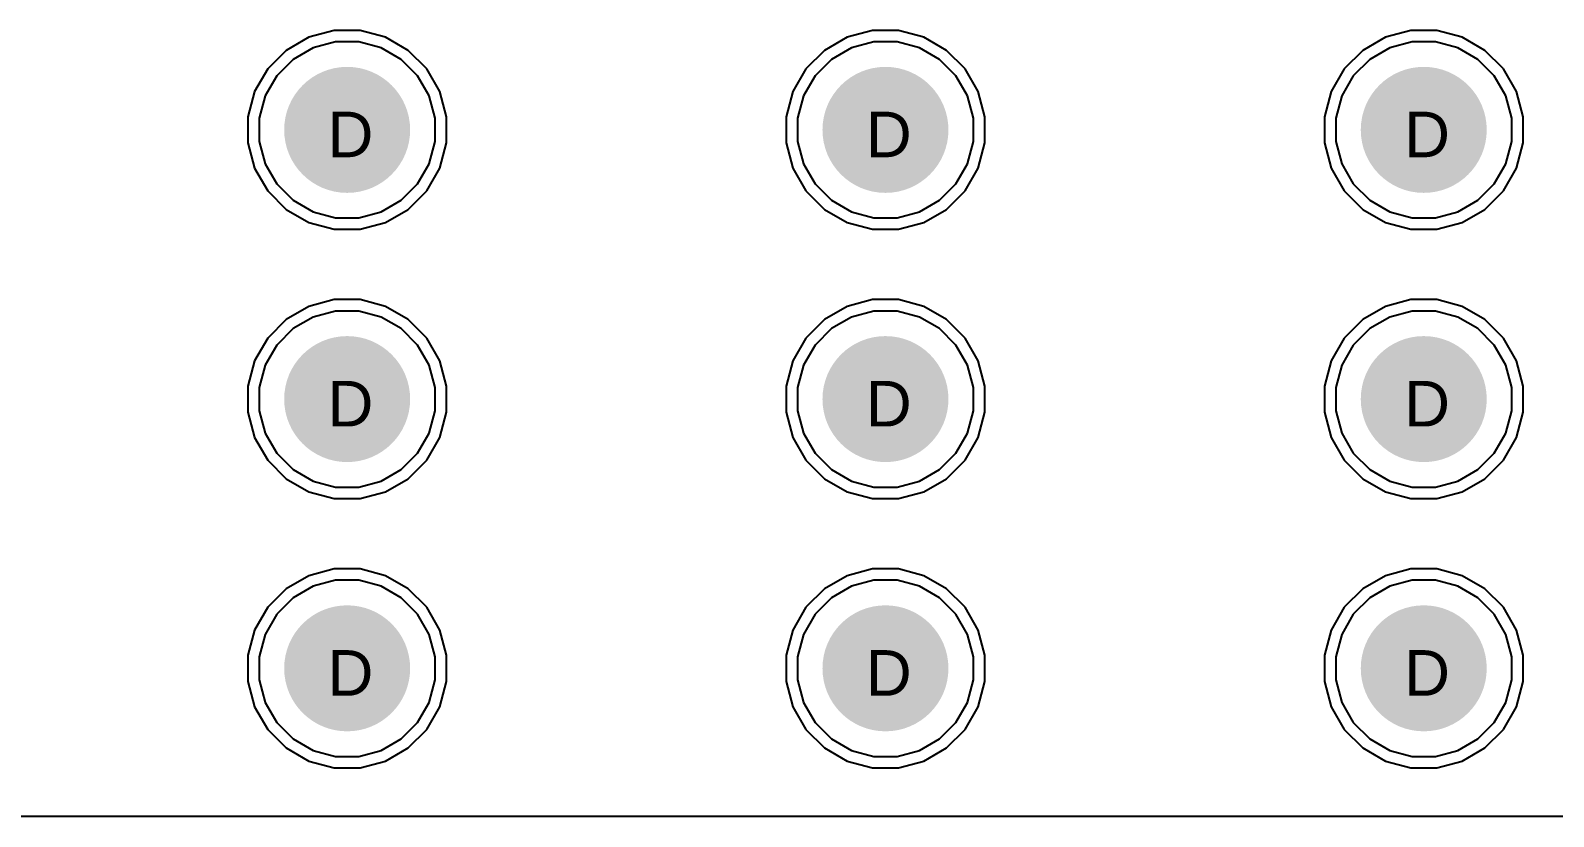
# Model space of a CAD drawing. Header units: inches. Extents: x 0 to 5379, y 0 to 5429.
# Drawn here: x 316.38 to 333.35, y 137.39 to 146.15 of the extents above; entities that cross this region are included whole.
import ezdxf

# ---------------------------------------------------------------- set-up
doc = ezdxf.new("R2010")
doc.units = ezdxf.units.IN
for name, color, linetype in [('Bottom Layer', 5, 'Continuous'), ('Bottom Solder', 6, 'Continuous'), ('Drill Drawing', 1, 'Continuous'), ('GND01', 16, 'Continuous'), ('GND02', 76, 'Continuous'), ('PWR', 156, 'Continuous'), ('SIG 01', 90, 'Continuous'), ('Top Layer', 1, 'Continuous'), ('Top Solder', 216, 'Continuous'), ('Via Holes', 16, 'Continuous')]:
    doc.layers.add(name, color=color, linetype=linetype)
doc.styles.add('Arial', font='', dxfattribs={"height": 0.2})
doc.styles.get('Arial').set_extended_font_data('Arial')

msp = doc.modelspace()

# ---------------------------------------------------------------- hatches: boundary and pattern name
at = {"layer": 'Bottom Layer'}
h = msp.add_hatch(color=5, dxfattribs=at)
edge = h.paths.add_edge_path()
edge.add_arc((319.907, 145.04), 0.6, 0, 360)
h = msp.add_hatch(color=5, dxfattribs=at)
edge = h.paths.add_edge_path()
edge.add_arc((325.907, 145.04), 0.6, 0, 360)
h = msp.add_hatch(color=5, dxfattribs=at)
edge = h.paths.add_edge_path()
edge.add_arc((331.907, 145.04), 0.6, 0, 360)
h = msp.add_hatch(color=5, dxfattribs=at)
edge = h.paths.add_edge_path()
edge.add_arc((319.907, 142.04), 0.6, 0, 360)
h = msp.add_hatch(color=5, dxfattribs=at)
edge = h.paths.add_edge_path()
edge.add_arc((325.907, 142.04), 0.6, 0, 360)
h = msp.add_hatch(color=5, dxfattribs=at)
edge = h.paths.add_edge_path()
edge.add_arc((331.907, 142.04), 0.6, 0, 360)
h = msp.add_hatch(color=5, dxfattribs=at)
edge = h.paths.add_edge_path()
edge.add_arc((319.907, 139.04), 0.6, 0, 360)
h = msp.add_hatch(color=5, dxfattribs=at)
edge = h.paths.add_edge_path()
edge.add_arc((325.907, 139.04), 0.6, 0, 360)
h = msp.add_hatch(color=5, dxfattribs=at)
edge = h.paths.add_edge_path()
edge.add_arc((331.907, 139.04), 0.6, 0, 360)
at = {"layer": 'Bottom Solder'}
h = msp.add_hatch(color=6, dxfattribs=at)
edge = h.paths.add_edge_path()
edge.add_arc((319.907, 145.04), 0.702, 0, 360)
h = msp.add_hatch(color=6, dxfattribs=at)
edge = h.paths.add_edge_path()
edge.add_arc((325.907, 145.04), 0.702, 0, 360)
h = msp.add_hatch(color=6, dxfattribs=at)
edge = h.paths.add_edge_path()
edge.add_arc((331.907, 145.04), 0.702, 0, 360)
h = msp.add_hatch(color=6, dxfattribs=at)
edge = h.paths.add_edge_path()
edge.add_arc((319.907, 142.04), 0.702, 0, 360)
h = msp.add_hatch(color=6, dxfattribs=at)
edge = h.paths.add_edge_path()
edge.add_arc((325.907, 142.04), 0.702, 0, 360)
h = msp.add_hatch(color=6, dxfattribs=at)
edge = h.paths.add_edge_path()
edge.add_arc((331.907, 142.04), 0.702, 0, 360)
h = msp.add_hatch(color=6, dxfattribs=at)
edge = h.paths.add_edge_path()
edge.add_arc((319.907, 139.04), 0.702, 0, 360)
h = msp.add_hatch(color=6, dxfattribs=at)
edge = h.paths.add_edge_path()
edge.add_arc((325.907, 139.04), 0.702, 0, 360)
h = msp.add_hatch(color=6, dxfattribs=at)
edge = h.paths.add_edge_path()
edge.add_arc((331.907, 139.04), 0.702, 0, 360)
at = {"layer": 'GND01'}
h = msp.add_hatch(color=16, dxfattribs=at)
edge = h.paths.add_edge_path()
edge.add_arc((319.907, 145.04), 0.6, 0, 360)
h = msp.add_hatch(color=16, dxfattribs=at)
edge = h.paths.add_edge_path()
edge.add_arc((325.907, 145.04), 0.6, 0, 360)
h = msp.add_hatch(color=16, dxfattribs=at)
edge = h.paths.add_edge_path()
edge.add_arc((331.907, 145.04), 0.6, 0, 360)
h = msp.add_hatch(color=16, dxfattribs=at)
edge = h.paths.add_edge_path()
edge.add_arc((319.907, 142.04), 0.6, 0, 360)
h = msp.add_hatch(color=16, dxfattribs=at)
edge = h.paths.add_edge_path()
edge.add_arc((325.907, 142.04), 0.6, 0, 360)
h = msp.add_hatch(color=16, dxfattribs=at)
edge = h.paths.add_edge_path()
edge.add_arc((331.907, 142.04), 0.6, 0, 360)
h = msp.add_hatch(color=16, dxfattribs=at)
edge = h.paths.add_edge_path()
edge.add_arc((319.907, 139.04), 0.6, 0, 360)
h = msp.add_hatch(color=16, dxfattribs=at)
edge = h.paths.add_edge_path()
edge.add_arc((325.907, 139.04), 0.6, 0, 360)
h = msp.add_hatch(color=16, dxfattribs=at)
edge = h.paths.add_edge_path()
edge.add_arc((331.907, 139.04), 0.6, 0, 360)
at = {"layer": 'GND02'}
h = msp.add_hatch(color=76, dxfattribs=at)
edge = h.paths.add_edge_path()
edge.add_arc((319.907, 145.04), 0.6, 0, 360)
h = msp.add_hatch(color=76, dxfattribs=at)
edge = h.paths.add_edge_path()
edge.add_arc((325.907, 145.04), 0.6, 0, 360)
h = msp.add_hatch(color=76, dxfattribs=at)
edge = h.paths.add_edge_path()
edge.add_arc((331.907, 145.04), 0.6, 0, 360)
h = msp.add_hatch(color=76, dxfattribs=at)
edge = h.paths.add_edge_path()
edge.add_arc((319.907, 142.04), 0.6, 0, 360)
h = msp.add_hatch(color=76, dxfattribs=at)
edge = h.paths.add_edge_path()
edge.add_arc((325.907, 142.04), 0.6, 0, 360)
h = msp.add_hatch(color=76, dxfattribs=at)
edge = h.paths.add_edge_path()
edge.add_arc((331.907, 142.04), 0.6, 0, 360)
h = msp.add_hatch(color=76, dxfattribs=at)
edge = h.paths.add_edge_path()
edge.add_arc((319.907, 139.04), 0.6, 0, 360)
h = msp.add_hatch(color=76, dxfattribs=at)
edge = h.paths.add_edge_path()
edge.add_arc((325.907, 139.04), 0.6, 0, 360)
h = msp.add_hatch(color=76, dxfattribs=at)
edge = h.paths.add_edge_path()
edge.add_arc((331.907, 139.04), 0.6, 0, 360)
at = {"layer": 'PWR'}
h = msp.add_hatch(color=156, dxfattribs=at)
edge = h.paths.add_edge_path()
edge.add_arc((319.907, 145.04), 0.6, 0, 360)
h = msp.add_hatch(color=156, dxfattribs=at)
edge = h.paths.add_edge_path()
edge.add_arc((325.907, 145.04), 0.6, 0, 360)
h = msp.add_hatch(color=156, dxfattribs=at)
edge = h.paths.add_edge_path()
edge.add_arc((331.907, 145.04), 0.6, 0, 360)
h = msp.add_hatch(color=156, dxfattribs=at)
edge = h.paths.add_edge_path()
edge.add_arc((319.907, 142.04), 0.6, 0, 360)
h = msp.add_hatch(color=156, dxfattribs=at)
edge = h.paths.add_edge_path()
edge.add_arc((325.907, 142.04), 0.6, 0, 360)
h = msp.add_hatch(color=156, dxfattribs=at)
edge = h.paths.add_edge_path()
edge.add_arc((331.907, 142.04), 0.6, 0, 360)
h = msp.add_hatch(color=156, dxfattribs=at)
edge = h.paths.add_edge_path()
edge.add_arc((319.907, 139.04), 0.6, 0, 360)
h = msp.add_hatch(color=156, dxfattribs=at)
edge = h.paths.add_edge_path()
edge.add_arc((325.907, 139.04), 0.6, 0, 360)
h = msp.add_hatch(color=156, dxfattribs=at)
edge = h.paths.add_edge_path()
edge.add_arc((331.907, 139.04), 0.6, 0, 360)
at = {"layer": 'SIG 01'}
h = msp.add_hatch(color=90, dxfattribs=at)
edge = h.paths.add_edge_path()
edge.add_arc((319.907, 145.04), 0.6, 0, 360)
h = msp.add_hatch(color=90, dxfattribs=at)
edge = h.paths.add_edge_path()
edge.add_arc((325.907, 145.04), 0.6, 0, 360)
h = msp.add_hatch(color=90, dxfattribs=at)
edge = h.paths.add_edge_path()
edge.add_arc((331.907, 145.04), 0.6, 0, 360)
h = msp.add_hatch(color=90, dxfattribs=at)
edge = h.paths.add_edge_path()
edge.add_arc((319.907, 142.04), 0.6, 0, 360)
h = msp.add_hatch(color=90, dxfattribs=at)
edge = h.paths.add_edge_path()
edge.add_arc((325.907, 142.04), 0.6, 0, 360)
h = msp.add_hatch(color=90, dxfattribs=at)
edge = h.paths.add_edge_path()
edge.add_arc((331.907, 142.04), 0.6, 0, 360)
h = msp.add_hatch(color=90, dxfattribs=at)
edge = h.paths.add_edge_path()
edge.add_arc((319.907, 139.04), 0.6, 0, 360)
h = msp.add_hatch(color=90, dxfattribs=at)
edge = h.paths.add_edge_path()
edge.add_arc((325.907, 139.04), 0.6, 0, 360)
h = msp.add_hatch(color=90, dxfattribs=at)
edge = h.paths.add_edge_path()
edge.add_arc((331.907, 139.04), 0.6, 0, 360)
at = {"layer": 'Top Layer'}
h = msp.add_hatch(color=1, dxfattribs=at)
edge = h.paths.add_edge_path()
edge.add_arc((319.907, 145.04), 0.6, 0, 360)
h = msp.add_hatch(color=1, dxfattribs=at)
edge = h.paths.add_edge_path()
edge.add_arc((325.907, 145.04), 0.6, 0, 360)
h = msp.add_hatch(color=1, dxfattribs=at)
edge = h.paths.add_edge_path()
edge.add_arc((331.907, 145.04), 0.6, 0, 360)
h = msp.add_hatch(color=1, dxfattribs=at)
edge = h.paths.add_edge_path()
edge.add_arc((319.907, 142.04), 0.6, 0, 360)
h = msp.add_hatch(color=1, dxfattribs=at)
edge = h.paths.add_edge_path()
edge.add_arc((325.907, 142.04), 0.6, 0, 360)
h = msp.add_hatch(color=1, dxfattribs=at)
edge = h.paths.add_edge_path()
edge.add_arc((331.907, 142.04), 0.6, 0, 360)
h = msp.add_hatch(color=1, dxfattribs=at)
edge = h.paths.add_edge_path()
edge.add_arc((319.907, 139.04), 0.6, 0, 360)
h = msp.add_hatch(color=1, dxfattribs=at)
edge = h.paths.add_edge_path()
edge.add_arc((325.907, 139.04), 0.6, 0, 360)
h = msp.add_hatch(color=1, dxfattribs=at)
edge = h.paths.add_edge_path()
edge.add_arc((331.907, 139.04), 0.6, 0, 360)
at = {"layer": 'Top Solder'}
h = msp.add_hatch(color=216, dxfattribs=at)
edge = h.paths.add_edge_path()
edge.add_arc((319.907, 145.04), 0.702, 0, 360)
h = msp.add_hatch(color=216, dxfattribs=at)
edge = h.paths.add_edge_path()
edge.add_arc((325.907, 145.04), 0.702, 0, 360)
h = msp.add_hatch(color=216, dxfattribs=at)
edge = h.paths.add_edge_path()
edge.add_arc((331.907, 145.04), 0.702, 0, 360)
h = msp.add_hatch(color=216, dxfattribs=at)
edge = h.paths.add_edge_path()
edge.add_arc((319.907, 142.04), 0.702, 0, 360)
h = msp.add_hatch(color=216, dxfattribs=at)
edge = h.paths.add_edge_path()
edge.add_arc((325.907, 142.04), 0.702, 0, 360)
h = msp.add_hatch(color=216, dxfattribs=at)
edge = h.paths.add_edge_path()
edge.add_arc((331.907, 142.04), 0.702, 0, 360)
h = msp.add_hatch(color=216, dxfattribs=at)
edge = h.paths.add_edge_path()
edge.add_arc((319.907, 139.04), 0.702, 0, 360)
h = msp.add_hatch(color=216, dxfattribs=at)
edge = h.paths.add_edge_path()
edge.add_arc((325.907, 139.04), 0.702, 0, 360)
h = msp.add_hatch(color=216, dxfattribs=at)
edge = h.paths.add_edge_path()
edge.add_arc((331.907, 139.04), 0.702, 0, 360)
at = {"layer": 'Via Holes'}
h = msp.add_hatch(color=7, dxfattribs=at)
edge = h.paths.add_edge_path()
edge.add_arc((319.907, 145.04), 0.35, 0, 360)
h = msp.add_hatch(color=7, dxfattribs=at)
edge = h.paths.add_edge_path()
edge.add_arc((325.907, 145.04), 0.35, 0, 360)
h = msp.add_hatch(color=7, dxfattribs=at)
edge = h.paths.add_edge_path()
edge.add_arc((331.907, 145.04), 0.35, 0, 360)
h = msp.add_hatch(color=7, dxfattribs=at)
edge = h.paths.add_edge_path()
edge.add_arc((319.907, 142.04), 0.35, 0, 360)
h = msp.add_hatch(color=7, dxfattribs=at)
edge = h.paths.add_edge_path()
edge.add_arc((325.907, 142.04), 0.35, 0, 360)
h = msp.add_hatch(color=7, dxfattribs=at)
edge = h.paths.add_edge_path()
edge.add_arc((331.907, 142.04), 0.35, 0, 360)
h = msp.add_hatch(color=7, dxfattribs=at)
edge = h.paths.add_edge_path()
edge.add_arc((319.907, 139.04), 0.35, 0, 360)
h = msp.add_hatch(color=7, dxfattribs=at)
edge = h.paths.add_edge_path()
edge.add_arc((325.907, 139.04), 0.35, 0, 360)
h = msp.add_hatch(color=7, dxfattribs=at)
edge = h.paths.add_edge_path()
edge.add_arc((331.907, 139.04), 0.35, 0, 360)

# ---------------------------------------------------------------- linework, layer by layer
at = {"layer": 'GND01'}
for p, q in [((319.48, 146.072), (319.227, 145.926)), ((319.762, 146.148), (319.48, 146.072)), ((320.053, 146.148), (319.762, 146.148)), ((320.335, 146.072), (320.053, 146.148)), ((320.588, 145.926), (320.335, 146.072)), ((325.48, 146.072), (325.227, 145.926)), ((325.762, 146.148), (325.48, 146.072)), ((326.053, 146.148), (325.762, 146.148)), ((326.335, 146.072), (326.053, 146.148)), ((326.588, 145.926), (326.335, 146.072)), ((331.48, 146.072), (331.227, 145.926)), ((331.762, 146.148), (331.48, 146.072)), ((332.053, 146.148), (331.762, 146.148)), ((332.335, 146.072), (332.053, 146.148)), ((332.588, 145.926), (332.335, 146.072)), ((319.227, 145.926), (319.021, 145.72)), ((320.794, 145.72), (320.588, 145.926)), ((325.227, 145.926), (325.021, 145.72)), ((326.794, 145.72), (326.588, 145.926)), ((331.227, 145.926), (331.021, 145.72)), ((332.794, 145.72), (332.588, 145.926)), ((319.021, 145.72), (318.875, 145.467)), ((320.94, 145.467), (320.794, 145.72)), ((325.021, 145.72), (324.875, 145.467)), ((326.94, 145.467), (326.794, 145.72)), ((331.021, 145.72), (330.875, 145.467)), ((332.94, 145.467), (332.794, 145.72)), ((318.875, 145.467), (318.799, 145.185)), ((321.015, 145.185), (320.94, 145.467)), ((324.875, 145.467), (324.799, 145.185)), ((327.015, 145.185), (326.94, 145.467)), ((330.875, 145.467), (330.799, 145.185)), ((333.015, 145.185), (332.94, 145.467)), ((318.799, 145.185), (318.799, 144.894)), ((321.015, 144.894), (321.015, 145.185)), ((324.799, 145.185), (324.799, 144.894)), ((327.015, 144.894), (327.015, 145.185)), ((330.799, 145.185), (330.799, 144.894)), ((333.015, 144.894), (333.015, 145.185)), ((318.799, 144.894), (318.875, 144.612)), ((320.94, 144.612), (321.015, 144.894)), ((324.799, 144.894), (324.875, 144.612)), ((326.94, 144.612), (327.015, 144.894)), ((330.799, 144.894), (330.875, 144.612)), ((332.94, 144.612), (333.015, 144.894)), ((318.875, 144.612), (319.021, 144.359)), ((320.794, 144.359), (320.94, 144.612)), ((324.875, 144.612), (325.021, 144.359)), ((326.794, 144.359), (326.94, 144.612)), ((330.875, 144.612), (331.021, 144.359)), ((332.794, 144.359), (332.94, 144.612)), ((319.021, 144.359), (319.227, 144.153)), ((320.588, 144.153), (320.794, 144.359)), ((325.021, 144.359), (325.227, 144.153)), ((326.588, 144.153), (326.794, 144.359)), ((331.021, 144.359), (331.227, 144.153)), ((332.588, 144.153), (332.794, 144.359)), ((319.227, 144.153), (319.48, 144.007)), ((320.335, 144.007), (320.588, 144.153)), ((325.227, 144.153), (325.48, 144.007)), ((326.335, 144.007), (326.588, 144.153)), ((331.227, 144.153), (331.48, 144.007)), ((332.335, 144.007), (332.588, 144.153)), ((319.48, 144.007), (319.762, 143.932)), ((320.053, 143.932), (320.335, 144.007)), ((325.48, 144.007), (325.762, 143.932)), ((326.053, 143.932), (326.335, 144.007)), ((331.48, 144.007), (331.762, 143.932)), ((332.053, 143.932), (332.335, 144.007)), ((319.762, 143.932), (320.053, 143.932)), ((325.762, 143.932), (326.053, 143.932)), ((331.762, 143.932), (332.053, 143.932)), ((319.762, 143.148), (319.48, 143.072)), ((320.053, 143.148), (319.762, 143.148)), ((320.335, 143.072), (320.053, 143.148)), ((325.762, 143.148), (325.48, 143.072)), ((326.053, 143.148), (325.762, 143.148)), ((326.335, 143.072), (326.053, 143.148)), ((331.762, 143.148), (331.48, 143.072)), ((332.053, 143.148), (331.762, 143.148)), ((332.335, 143.072), (332.053, 143.148)), ((319.48, 143.072), (319.227, 142.926)), ((320.588, 142.926), (320.335, 143.072)), ((325.48, 143.072), (325.227, 142.926)), ((326.588, 142.926), (326.335, 143.072)), ((331.48, 143.072), (331.227, 142.926)), ((332.588, 142.926), (332.335, 143.072)), ((319.227, 142.926), (319.021, 142.72)), ((320.794, 142.72), (320.588, 142.926)), ((325.227, 142.926), (325.021, 142.72)), ((326.794, 142.72), (326.588, 142.926)), ((331.227, 142.926), (331.021, 142.72)), ((332.794, 142.72), (332.588, 142.926)), ((319.021, 142.72), (318.875, 142.467)), ((320.94, 142.467), (320.794, 142.72)), ((325.021, 142.72), (324.875, 142.467)), ((326.94, 142.467), (326.794, 142.72)), ((331.021, 142.72), (330.875, 142.467)), ((332.94, 142.467), (332.794, 142.72)), ((318.875, 142.467), (318.799, 142.185)), ((321.015, 142.185), (320.94, 142.467)), ((324.875, 142.467), (324.799, 142.185)), ((327.015, 142.185), (326.94, 142.467)), ((330.875, 142.467), (330.799, 142.185)), ((333.015, 142.185), (332.94, 142.467)), ((318.799, 142.185), (318.799, 141.894)), ((321.015, 141.894), (321.015, 142.185)), ((324.799, 142.185), (324.799, 141.894)), ((327.015, 141.894), (327.015, 142.185)), ((330.799, 142.185), (330.799, 141.894)), ((333.015, 141.894), (333.015, 142.185)), ((318.799, 141.894), (318.875, 141.612)), ((320.94, 141.612), (321.015, 141.894)), ((324.799, 141.894), (324.875, 141.612)), ((326.94, 141.612), (327.015, 141.894)), ((330.799, 141.894), (330.875, 141.612)), ((332.94, 141.612), (333.015, 141.894)), ((318.875, 141.612), (319.021, 141.359)), ((320.794, 141.359), (320.94, 141.612)), ((324.875, 141.612), (325.021, 141.359)), ((326.794, 141.359), (326.94, 141.612)), ((330.875, 141.612), (331.021, 141.359)), ((332.794, 141.359), (332.94, 141.612)), ((319.021, 141.359), (319.227, 141.153)), ((320.588, 141.153), (320.794, 141.359)), ((325.021, 141.359), (325.227, 141.153)), ((326.588, 141.153), (326.794, 141.359)), ((331.021, 141.359), (331.227, 141.153)), ((332.588, 141.153), (332.794, 141.359)), ((319.227, 141.153), (319.48, 141.007)), ((320.335, 141.007), (320.588, 141.153)), ((325.227, 141.153), (325.48, 141.007)), ((326.335, 141.007), (326.588, 141.153)), ((331.227, 141.153), (331.48, 141.007)), ((332.335, 141.007), (332.588, 141.153)), ((319.48, 141.007), (319.762, 140.932)), ((319.762, 140.932), (320.053, 140.932)), ((320.053, 140.932), (320.335, 141.007)), ((325.48, 141.007), (325.762, 140.932)), ((325.762, 140.932), (326.053, 140.932)), ((326.053, 140.932), (326.335, 141.007)), ((331.48, 141.007), (331.762, 140.932)), ((331.762, 140.932), (332.053, 140.932)), ((332.053, 140.932), (332.335, 141.007)), ((319.48, 140.072), (319.227, 139.926)), ((319.762, 140.148), (319.48, 140.072)), ((320.053, 140.148), (319.762, 140.148)), ((320.335, 140.072), (320.053, 140.148)), ((320.588, 139.926), (320.335, 140.072)), ((325.48, 140.072), (325.227, 139.926)), ((325.762, 140.148), (325.48, 140.072)), ((326.053, 140.148), (325.762, 140.148)), ((326.335, 140.072), (326.053, 140.148)), ((326.588, 139.926), (326.335, 140.072)), ((331.48, 140.072), (331.227, 139.926)), ((331.762, 140.148), (331.48, 140.072)), ((332.053, 140.148), (331.762, 140.148)), ((332.335, 140.072), (332.053, 140.148)), ((332.588, 139.926), (332.335, 140.072)), ((319.227, 139.926), (319.021, 139.72)), ((320.794, 139.72), (320.588, 139.926)), ((325.227, 139.926), (325.021, 139.72)), ((326.794, 139.72), (326.588, 139.926)), ((331.227, 139.926), (331.021, 139.72)), ((332.794, 139.72), (332.588, 139.926)), ((319.021, 139.72), (318.875, 139.467)), ((320.94, 139.467), (320.794, 139.72)), ((325.021, 139.72), (324.875, 139.467)), ((326.94, 139.467), (326.794, 139.72)), ((331.021, 139.72), (330.875, 139.467)), ((332.94, 139.467), (332.794, 139.72)), ((318.875, 139.467), (318.799, 139.185)), ((321.015, 139.185), (320.94, 139.467)), ((324.875, 139.467), (324.799, 139.185)), ((327.015, 139.185), (326.94, 139.467)), ((330.875, 139.467), (330.799, 139.185)), ((333.015, 139.185), (332.94, 139.467)), ((318.799, 139.185), (318.799, 138.894)), ((321.015, 138.894), (321.015, 139.185)), ((324.799, 139.185), (324.799, 138.894)), ((327.015, 138.894), (327.015, 139.185)), ((330.799, 139.185), (330.799, 138.894)), ((333.015, 138.894), (333.015, 139.185)), ((318.799, 138.894), (318.875, 138.612)), ((320.94, 138.612), (321.015, 138.894)), ((324.799, 138.894), (324.875, 138.612)), ((326.94, 138.612), (327.015, 138.894)), ((330.799, 138.894), (330.875, 138.612)), ((332.94, 138.612), (333.015, 138.894)), ((318.875, 138.612), (319.021, 138.359)), ((320.794, 138.359), (320.94, 138.612)), ((324.875, 138.612), (325.021, 138.359)), ((326.794, 138.359), (326.94, 138.612)), ((330.875, 138.612), (331.021, 138.359)), ((332.794, 138.359), (332.94, 138.612)), ((319.021, 138.359), (319.227, 138.153)), ((320.588, 138.153), (320.794, 138.359)), ((325.021, 138.359), (325.227, 138.153)), ((326.588, 138.153), (326.794, 138.359)), ((331.021, 138.359), (331.227, 138.153)), ((332.588, 138.153), (332.794, 138.359)), ((319.227, 138.153), (319.48, 138.007)), ((320.335, 138.007), (320.588, 138.153)), ((325.227, 138.153), (325.48, 138.007)), ((326.335, 138.007), (326.588, 138.153)), ((331.227, 138.153), (331.48, 138.007)), ((332.335, 138.007), (332.588, 138.153)), ((319.48, 138.007), (319.762, 137.932)), ((319.762, 137.932), (320.053, 137.932)), ((320.053, 137.932), (320.335, 138.007)), ((325.48, 138.007), (325.762, 137.932)), ((325.762, 137.932), (326.053, 137.932)), ((326.053, 137.932), (326.335, 138.007)), ((331.48, 138.007), (331.762, 137.932)), ((331.762, 137.932), (332.053, 137.932)), ((332.053, 137.932), (332.335, 138.007))]:
    msp.add_line(p, q, dxfattribs=at)
at = {"layer": 'GND02'}
for p, q in [((319.48, 146.072), (319.227, 145.926)), ((319.762, 146.148), (319.48, 146.072)), ((320.053, 146.148), (319.762, 146.148)), ((320.335, 146.072), (320.053, 146.148)), ((320.588, 145.926), (320.335, 146.072)), ((325.48, 146.072), (325.227, 145.926)), ((325.762, 146.148), (325.48, 146.072)), ((326.053, 146.148), (325.762, 146.148)), ((326.335, 146.072), (326.053, 146.148)), ((326.588, 145.926), (326.335, 146.072)), ((331.48, 146.072), (331.227, 145.926)), ((331.762, 146.148), (331.48, 146.072)), ((332.053, 146.148), (331.762, 146.148)), ((332.335, 146.072), (332.053, 146.148)), ((332.588, 145.926), (332.335, 146.072)), ((319.227, 145.926), (319.021, 145.72)), ((320.794, 145.72), (320.588, 145.926)), ((325.227, 145.926), (325.021, 145.72)), ((326.794, 145.72), (326.588, 145.926)), ((331.227, 145.926), (331.021, 145.72)), ((332.794, 145.72), (332.588, 145.926)), ((319.021, 145.72), (318.875, 145.467)), ((320.94, 145.467), (320.794, 145.72)), ((325.021, 145.72), (324.875, 145.467)), ((326.94, 145.467), (326.794, 145.72)), ((331.021, 145.72), (330.875, 145.467)), ((332.94, 145.467), (332.794, 145.72)), ((318.875, 145.467), (318.799, 145.185)), ((321.015, 145.185), (320.94, 145.467)), ((324.875, 145.467), (324.799, 145.185)), ((327.015, 145.185), (326.94, 145.467)), ((330.875, 145.467), (330.799, 145.185)), ((333.015, 145.185), (332.94, 145.467)), ((318.799, 145.185), (318.799, 144.894)), ((321.015, 144.894), (321.015, 145.185)), ((324.799, 145.185), (324.799, 144.894)), ((327.015, 144.894), (327.015, 145.185)), ((330.799, 145.185), (330.799, 144.894)), ((333.015, 144.894), (333.015, 145.185)), ((318.799, 144.894), (318.875, 144.612)), ((320.94, 144.612), (321.015, 144.894)), ((324.799, 144.894), (324.875, 144.612)), ((326.94, 144.612), (327.015, 144.894)), ((330.799, 144.894), (330.875, 144.612)), ((332.94, 144.612), (333.015, 144.894)), ((318.875, 144.612), (319.021, 144.359)), ((320.794, 144.359), (320.94, 144.612)), ((324.875, 144.612), (325.021, 144.359)), ((326.794, 144.359), (326.94, 144.612)), ((330.875, 144.612), (331.021, 144.359)), ((332.794, 144.359), (332.94, 144.612)), ((319.021, 144.359), (319.227, 144.153)), ((320.588, 144.153), (320.794, 144.359)), ((325.021, 144.359), (325.227, 144.153)), ((326.588, 144.153), (326.794, 144.359)), ((331.021, 144.359), (331.227, 144.153)), ((332.588, 144.153), (332.794, 144.359)), ((319.227, 144.153), (319.48, 144.007)), ((320.335, 144.007), (320.588, 144.153)), ((325.227, 144.153), (325.48, 144.007)), ((326.335, 144.007), (326.588, 144.153)), ((331.227, 144.153), (331.48, 144.007)), ((332.335, 144.007), (332.588, 144.153)), ((319.48, 144.007), (319.762, 143.932)), ((320.053, 143.932), (320.335, 144.007)), ((325.48, 144.007), (325.762, 143.932)), ((326.053, 143.932), (326.335, 144.007)), ((331.48, 144.007), (331.762, 143.932)), ((332.053, 143.932), (332.335, 144.007)), ((319.762, 143.932), (320.053, 143.932)), ((325.762, 143.932), (326.053, 143.932)), ((331.762, 143.932), (332.053, 143.932)), ((319.762, 143.148), (319.48, 143.072)), ((320.053, 143.148), (319.762, 143.148)), ((320.335, 143.072), (320.053, 143.148)), ((325.762, 143.148), (325.48, 143.072)), ((326.053, 143.148), (325.762, 143.148)), ((326.335, 143.072), (326.053, 143.148)), ((331.762, 143.148), (331.48, 143.072)), ((332.053, 143.148), (331.762, 143.148)), ((332.335, 143.072), (332.053, 143.148)), ((319.48, 143.072), (319.227, 142.926)), ((320.588, 142.926), (320.335, 143.072)), ((325.48, 143.072), (325.227, 142.926)), ((326.588, 142.926), (326.335, 143.072)), ((331.48, 143.072), (331.227, 142.926)), ((332.588, 142.926), (332.335, 143.072)), ((319.227, 142.926), (319.021, 142.72)), ((320.794, 142.72), (320.588, 142.926)), ((325.227, 142.926), (325.021, 142.72)), ((326.794, 142.72), (326.588, 142.926)), ((331.227, 142.926), (331.021, 142.72)), ((332.794, 142.72), (332.588, 142.926)), ((319.021, 142.72), (318.875, 142.467)), ((320.94, 142.467), (320.794, 142.72)), ((325.021, 142.72), (324.875, 142.467)), ((326.94, 142.467), (326.794, 142.72)), ((331.021, 142.72), (330.875, 142.467)), ((332.94, 142.467), (332.794, 142.72)), ((318.875, 142.467), (318.799, 142.185)), ((321.015, 142.185), (320.94, 142.467)), ((324.875, 142.467), (324.799, 142.185)), ((327.015, 142.185), (326.94, 142.467)), ((330.875, 142.467), (330.799, 142.185)), ((333.015, 142.185), (332.94, 142.467)), ((318.799, 142.185), (318.799, 141.894)), ((321.015, 141.894), (321.015, 142.185)), ((324.799, 142.185), (324.799, 141.894)), ((327.015, 141.894), (327.015, 142.185)), ((330.799, 142.185), (330.799, 141.894)), ((333.015, 141.894), (333.015, 142.185)), ((318.799, 141.894), (318.875, 141.612)), ((320.94, 141.612), (321.015, 141.894)), ((324.799, 141.894), (324.875, 141.612)), ((326.94, 141.612), (327.015, 141.894)), ((330.799, 141.894), (330.875, 141.612)), ((332.94, 141.612), (333.015, 141.894)), ((318.875, 141.612), (319.021, 141.359)), ((320.794, 141.359), (320.94, 141.612)), ((324.875, 141.612), (325.021, 141.359)), ((326.794, 141.359), (326.94, 141.612)), ((330.875, 141.612), (331.021, 141.359)), ((332.794, 141.359), (332.94, 141.612)), ((319.021, 141.359), (319.227, 141.153)), ((320.588, 141.153), (320.794, 141.359)), ((325.021, 141.359), (325.227, 141.153)), ((326.588, 141.153), (326.794, 141.359)), ((331.021, 141.359), (331.227, 141.153)), ((332.588, 141.153), (332.794, 141.359)), ((319.227, 141.153), (319.48, 141.007)), ((320.335, 141.007), (320.588, 141.153)), ((325.227, 141.153), (325.48, 141.007)), ((326.335, 141.007), (326.588, 141.153)), ((331.227, 141.153), (331.48, 141.007)), ((332.335, 141.007), (332.588, 141.153)), ((319.48, 141.007), (319.762, 140.932)), ((319.762, 140.932), (320.053, 140.932)), ((320.053, 140.932), (320.335, 141.007)), ((325.48, 141.007), (325.762, 140.932)), ((325.762, 140.932), (326.053, 140.932)), ((326.053, 140.932), (326.335, 141.007)), ((331.48, 141.007), (331.762, 140.932)), ((331.762, 140.932), (332.053, 140.932)), ((332.053, 140.932), (332.335, 141.007)), ((319.48, 140.072), (319.227, 139.926)), ((319.762, 140.148), (319.48, 140.072)), ((320.053, 140.148), (319.762, 140.148)), ((320.335, 140.072), (320.053, 140.148)), ((320.588, 139.926), (320.335, 140.072)), ((325.48, 140.072), (325.227, 139.926)), ((325.762, 140.148), (325.48, 140.072)), ((326.053, 140.148), (325.762, 140.148)), ((326.335, 140.072), (326.053, 140.148)), ((326.588, 139.926), (326.335, 140.072)), ((331.48, 140.072), (331.227, 139.926)), ((331.762, 140.148), (331.48, 140.072)), ((332.053, 140.148), (331.762, 140.148)), ((332.335, 140.072), (332.053, 140.148)), ((332.588, 139.926), (332.335, 140.072)), ((319.227, 139.926), (319.021, 139.72)), ((320.794, 139.72), (320.588, 139.926)), ((325.227, 139.926), (325.021, 139.72)), ((326.794, 139.72), (326.588, 139.926)), ((331.227, 139.926), (331.021, 139.72)), ((332.794, 139.72), (332.588, 139.926)), ((319.021, 139.72), (318.875, 139.467)), ((320.94, 139.467), (320.794, 139.72)), ((325.021, 139.72), (324.875, 139.467)), ((326.94, 139.467), (326.794, 139.72)), ((331.021, 139.72), (330.875, 139.467)), ((332.94, 139.467), (332.794, 139.72)), ((318.875, 139.467), (318.799, 139.185)), ((321.015, 139.185), (320.94, 139.467)), ((324.875, 139.467), (324.799, 139.185)), ((327.015, 139.185), (326.94, 139.467)), ((330.875, 139.467), (330.799, 139.185)), ((333.015, 139.185), (332.94, 139.467)), ((318.799, 139.185), (318.799, 138.894)), ((321.015, 138.894), (321.015, 139.185)), ((324.799, 139.185), (324.799, 138.894)), ((327.015, 138.894), (327.015, 139.185)), ((330.799, 139.185), (330.799, 138.894)), ((333.015, 138.894), (333.015, 139.185)), ((318.799, 138.894), (318.875, 138.612)), ((320.94, 138.612), (321.015, 138.894)), ((324.799, 138.894), (324.875, 138.612)), ((326.94, 138.612), (327.015, 138.894)), ((330.799, 138.894), (330.875, 138.612)), ((332.94, 138.612), (333.015, 138.894)), ((318.875, 138.612), (319.021, 138.359)), ((320.794, 138.359), (320.94, 138.612)), ((324.875, 138.612), (325.021, 138.359)), ((326.794, 138.359), (326.94, 138.612)), ((330.875, 138.612), (331.021, 138.359)), ((332.794, 138.359), (332.94, 138.612)), ((319.021, 138.359), (319.227, 138.153)), ((320.588, 138.153), (320.794, 138.359)), ((325.021, 138.359), (325.227, 138.153)), ((326.588, 138.153), (326.794, 138.359)), ((331.021, 138.359), (331.227, 138.153)), ((332.588, 138.153), (332.794, 138.359)), ((319.227, 138.153), (319.48, 138.007)), ((320.335, 138.007), (320.588, 138.153)), ((325.227, 138.153), (325.48, 138.007)), ((326.335, 138.007), (326.588, 138.153)), ((331.227, 138.153), (331.48, 138.007)), ((332.335, 138.007), (332.588, 138.153)), ((319.48, 138.007), (319.762, 137.932)), ((319.762, 137.932), (320.053, 137.932)), ((320.053, 137.932), (320.335, 138.007)), ((325.48, 138.007), (325.762, 137.932)), ((325.762, 137.932), (326.053, 137.932)), ((326.053, 137.932), (326.335, 138.007)), ((331.48, 138.007), (331.762, 137.932)), ((331.762, 137.932), (332.053, 137.932)), ((332.053, 137.932), (332.335, 138.007))]:
    msp.add_line(p, q, dxfattribs=at)
at = {"layer": 'PWR'}
for p, q in [((319.48, 146.072), (319.227, 145.926)), ((319.762, 146.148), (319.48, 146.072)), ((320.053, 146.148), (319.762, 146.148)), ((320.335, 146.072), (320.053, 146.148)), ((320.588, 145.926), (320.335, 146.072)), ((325.48, 146.072), (325.227, 145.926)), ((325.762, 146.148), (325.48, 146.072)), ((326.053, 146.148), (325.762, 146.148)), ((326.335, 146.072), (326.053, 146.148)), ((326.588, 145.926), (326.335, 146.072)), ((331.48, 146.072), (331.227, 145.926)), ((331.762, 146.148), (331.48, 146.072)), ((332.053, 146.148), (331.762, 146.148)), ((332.335, 146.072), (332.053, 146.148)), ((332.588, 145.926), (332.335, 146.072)), ((319.227, 145.926), (319.021, 145.72)), ((320.794, 145.72), (320.588, 145.926)), ((325.227, 145.926), (325.021, 145.72)), ((326.794, 145.72), (326.588, 145.926)), ((331.227, 145.926), (331.021, 145.72)), ((332.794, 145.72), (332.588, 145.926)), ((319.021, 145.72), (318.875, 145.467)), ((320.94, 145.467), (320.794, 145.72)), ((325.021, 145.72), (324.875, 145.467)), ((326.94, 145.467), (326.794, 145.72)), ((331.021, 145.72), (330.875, 145.467)), ((332.94, 145.467), (332.794, 145.72)), ((318.875, 145.467), (318.799, 145.185)), ((321.015, 145.185), (320.94, 145.467)), ((324.875, 145.467), (324.799, 145.185)), ((327.015, 145.185), (326.94, 145.467)), ((330.875, 145.467), (330.799, 145.185)), ((333.015, 145.185), (332.94, 145.467)), ((318.799, 145.185), (318.799, 144.894)), ((321.015, 144.894), (321.015, 145.185)), ((324.799, 145.185), (324.799, 144.894)), ((327.015, 144.894), (327.015, 145.185)), ((330.799, 145.185), (330.799, 144.894)), ((333.015, 144.894), (333.015, 145.185)), ((318.799, 144.894), (318.875, 144.612)), ((320.94, 144.612), (321.015, 144.894)), ((324.799, 144.894), (324.875, 144.612)), ((326.94, 144.612), (327.015, 144.894)), ((330.799, 144.894), (330.875, 144.612)), ((332.94, 144.612), (333.015, 144.894)), ((318.875, 144.612), (319.021, 144.359)), ((320.794, 144.359), (320.94, 144.612)), ((324.875, 144.612), (325.021, 144.359)), ((326.794, 144.359), (326.94, 144.612)), ((330.875, 144.612), (331.021, 144.359)), ((332.794, 144.359), (332.94, 144.612)), ((319.021, 144.359), (319.227, 144.153)), ((320.588, 144.153), (320.794, 144.359)), ((325.021, 144.359), (325.227, 144.153)), ((326.588, 144.153), (326.794, 144.359)), ((331.021, 144.359), (331.227, 144.153)), ((332.588, 144.153), (332.794, 144.359)), ((319.227, 144.153), (319.48, 144.007)), ((320.335, 144.007), (320.588, 144.153)), ((325.227, 144.153), (325.48, 144.007)), ((326.335, 144.007), (326.588, 144.153)), ((331.227, 144.153), (331.48, 144.007)), ((332.335, 144.007), (332.588, 144.153)), ((319.48, 144.007), (319.762, 143.932)), ((320.053, 143.932), (320.335, 144.007)), ((325.48, 144.007), (325.762, 143.932)), ((326.053, 143.932), (326.335, 144.007)), ((331.48, 144.007), (331.762, 143.932)), ((332.053, 143.932), (332.335, 144.007)), ((319.762, 143.932), (320.053, 143.932)), ((325.762, 143.932), (326.053, 143.932)), ((331.762, 143.932), (332.053, 143.932)), ((319.762, 143.148), (319.48, 143.072)), ((320.053, 143.148), (319.762, 143.148)), ((320.335, 143.072), (320.053, 143.148)), ((325.762, 143.148), (325.48, 143.072)), ((326.053, 143.148), (325.762, 143.148)), ((326.335, 143.072), (326.053, 143.148)), ((331.762, 143.148), (331.48, 143.072)), ((332.053, 143.148), (331.762, 143.148)), ((332.335, 143.072), (332.053, 143.148)), ((319.48, 143.072), (319.227, 142.926)), ((320.588, 142.926), (320.335, 143.072)), ((325.48, 143.072), (325.227, 142.926)), ((326.588, 142.926), (326.335, 143.072)), ((331.48, 143.072), (331.227, 142.926)), ((332.588, 142.926), (332.335, 143.072)), ((319.227, 142.926), (319.021, 142.72)), ((320.794, 142.72), (320.588, 142.926)), ((325.227, 142.926), (325.021, 142.72)), ((326.794, 142.72), (326.588, 142.926)), ((331.227, 142.926), (331.021, 142.72)), ((332.794, 142.72), (332.588, 142.926)), ((319.021, 142.72), (318.875, 142.467)), ((320.94, 142.467), (320.794, 142.72)), ((325.021, 142.72), (324.875, 142.467)), ((326.94, 142.467), (326.794, 142.72)), ((331.021, 142.72), (330.875, 142.467)), ((332.94, 142.467), (332.794, 142.72)), ((318.875, 142.467), (318.799, 142.185)), ((321.015, 142.185), (320.94, 142.467)), ((324.875, 142.467), (324.799, 142.185)), ((327.015, 142.185), (326.94, 142.467)), ((330.875, 142.467), (330.799, 142.185)), ((333.015, 142.185), (332.94, 142.467)), ((318.799, 142.185), (318.799, 141.894)), ((321.015, 141.894), (321.015, 142.185)), ((324.799, 142.185), (324.799, 141.894)), ((327.015, 141.894), (327.015, 142.185)), ((330.799, 142.185), (330.799, 141.894)), ((333.015, 141.894), (333.015, 142.185)), ((318.799, 141.894), (318.875, 141.612)), ((320.94, 141.612), (321.015, 141.894)), ((324.799, 141.894), (324.875, 141.612)), ((326.94, 141.612), (327.015, 141.894)), ((330.799, 141.894), (330.875, 141.612)), ((332.94, 141.612), (333.015, 141.894)), ((318.875, 141.612), (319.021, 141.359)), ((320.794, 141.359), (320.94, 141.612)), ((324.875, 141.612), (325.021, 141.359)), ((326.794, 141.359), (326.94, 141.612)), ((330.875, 141.612), (331.021, 141.359)), ((332.794, 141.359), (332.94, 141.612)), ((319.021, 141.359), (319.227, 141.153)), ((320.588, 141.153), (320.794, 141.359)), ((325.021, 141.359), (325.227, 141.153)), ((326.588, 141.153), (326.794, 141.359)), ((331.021, 141.359), (331.227, 141.153)), ((332.588, 141.153), (332.794, 141.359)), ((319.227, 141.153), (319.48, 141.007)), ((320.335, 141.007), (320.588, 141.153)), ((325.227, 141.153), (325.48, 141.007)), ((326.335, 141.007), (326.588, 141.153)), ((331.227, 141.153), (331.48, 141.007)), ((332.335, 141.007), (332.588, 141.153)), ((319.48, 141.007), (319.762, 140.932)), ((319.762, 140.932), (320.053, 140.932)), ((320.053, 140.932), (320.335, 141.007)), ((325.48, 141.007), (325.762, 140.932)), ((325.762, 140.932), (326.053, 140.932)), ((326.053, 140.932), (326.335, 141.007)), ((331.48, 141.007), (331.762, 140.932)), ((331.762, 140.932), (332.053, 140.932)), ((332.053, 140.932), (332.335, 141.007)), ((319.48, 140.072), (319.227, 139.926)), ((319.762, 140.148), (319.48, 140.072)), ((320.053, 140.148), (319.762, 140.148)), ((320.335, 140.072), (320.053, 140.148)), ((320.588, 139.926), (320.335, 140.072)), ((325.48, 140.072), (325.227, 139.926)), ((325.762, 140.148), (325.48, 140.072)), ((326.053, 140.148), (325.762, 140.148)), ((326.335, 140.072), (326.053, 140.148)), ((326.588, 139.926), (326.335, 140.072)), ((331.48, 140.072), (331.227, 139.926)), ((331.762, 140.148), (331.48, 140.072)), ((332.053, 140.148), (331.762, 140.148)), ((332.335, 140.072), (332.053, 140.148)), ((332.588, 139.926), (332.335, 140.072)), ((319.227, 139.926), (319.021, 139.72)), ((320.794, 139.72), (320.588, 139.926)), ((325.227, 139.926), (325.021, 139.72)), ((326.794, 139.72), (326.588, 139.926)), ((331.227, 139.926), (331.021, 139.72)), ((332.794, 139.72), (332.588, 139.926)), ((319.021, 139.72), (318.875, 139.467)), ((320.94, 139.467), (320.794, 139.72)), ((325.021, 139.72), (324.875, 139.467)), ((326.94, 139.467), (326.794, 139.72)), ((331.021, 139.72), (330.875, 139.467)), ((332.94, 139.467), (332.794, 139.72)), ((318.875, 139.467), (318.799, 139.185)), ((321.015, 139.185), (320.94, 139.467)), ((324.875, 139.467), (324.799, 139.185)), ((327.015, 139.185), (326.94, 139.467)), ((330.875, 139.467), (330.799, 139.185)), ((333.015, 139.185), (332.94, 139.467)), ((318.799, 139.185), (318.799, 138.894)), ((321.015, 138.894), (321.015, 139.185)), ((324.799, 139.185), (324.799, 138.894)), ((327.015, 138.894), (327.015, 139.185)), ((330.799, 139.185), (330.799, 138.894)), ((333.015, 138.894), (333.015, 139.185)), ((318.799, 138.894), (318.875, 138.612)), ((320.94, 138.612), (321.015, 138.894)), ((324.799, 138.894), (324.875, 138.612)), ((326.94, 138.612), (327.015, 138.894)), ((330.799, 138.894), (330.875, 138.612)), ((332.94, 138.612), (333.015, 138.894)), ((318.875, 138.612), (319.021, 138.359)), ((320.794, 138.359), (320.94, 138.612)), ((324.875, 138.612), (325.021, 138.359)), ((326.794, 138.359), (326.94, 138.612)), ((330.875, 138.612), (331.021, 138.359)), ((332.794, 138.359), (332.94, 138.612)), ((319.021, 138.359), (319.227, 138.153)), ((320.588, 138.153), (320.794, 138.359)), ((325.021, 138.359), (325.227, 138.153)), ((326.588, 138.153), (326.794, 138.359)), ((331.021, 138.359), (331.227, 138.153)), ((332.588, 138.153), (332.794, 138.359)), ((319.227, 138.153), (319.48, 138.007)), ((320.335, 138.007), (320.588, 138.153)), ((325.227, 138.153), (325.48, 138.007)), ((326.335, 138.007), (326.588, 138.153)), ((331.227, 138.153), (331.48, 138.007)), ((332.335, 138.007), (332.588, 138.153)), ((319.48, 138.007), (319.762, 137.932)), ((319.762, 137.932), (320.053, 137.932)), ((320.053, 137.932), (320.335, 138.007)), ((325.48, 138.007), (325.762, 137.932)), ((325.762, 137.932), (326.053, 137.932)), ((326.053, 137.932), (326.335, 138.007)), ((331.48, 138.007), (331.762, 137.932)), ((331.762, 137.932), (332.053, 137.932)), ((332.053, 137.932), (332.335, 138.007))]:
    msp.add_line(p, q, dxfattribs=at)
at = {"layer": 'SIG 01'}
for p, q in [((319.778, 146.021), (319.529, 145.954)), ((320.037, 146.021), (319.778, 146.021)), ((320.286, 145.954), (320.037, 146.021)), ((325.778, 146.021), (325.529, 145.954)), ((326.037, 146.021), (325.778, 146.021)), ((326.286, 145.954), (326.037, 146.021)), ((331.778, 146.021), (331.529, 145.954)), ((332.037, 146.021), (331.778, 146.021)), ((332.286, 145.954), (332.037, 146.021)), ((319.529, 145.954), (319.305, 145.825)), ((320.51, 145.825), (320.286, 145.954)), ((325.529, 145.954), (325.305, 145.825)), ((326.51, 145.825), (326.286, 145.954)), ((331.529, 145.954), (331.305, 145.825)), ((332.51, 145.825), (332.286, 145.954)), ((319.305, 145.825), (319.122, 145.642)), ((320.692, 145.642), (320.51, 145.825)), ((325.305, 145.825), (325.122, 145.642)), ((326.692, 145.642), (326.51, 145.825)), ((331.305, 145.825), (331.122, 145.642)), ((332.692, 145.642), (332.51, 145.825)), ((319.122, 145.642), (318.993, 145.418)), ((320.822, 145.418), (320.692, 145.642)), ((325.122, 145.642), (324.993, 145.418)), ((326.822, 145.418), (326.692, 145.642)), ((331.122, 145.642), (330.993, 145.418)), ((332.822, 145.418), (332.692, 145.642)), ((318.993, 145.418), (318.926, 145.169)), ((320.888, 145.169), (320.822, 145.418)), ((324.993, 145.418), (324.926, 145.169)), ((326.888, 145.169), (326.822, 145.418)), ((330.993, 145.418), (330.926, 145.169)), ((332.888, 145.169), (332.822, 145.418)), ((318.926, 145.169), (318.926, 144.91)), ((320.888, 144.91), (320.888, 145.169)), ((324.926, 145.169), (324.926, 144.91)), ((326.888, 144.91), (326.888, 145.169)), ((330.926, 145.169), (330.926, 144.91)), ((332.888, 144.91), (332.888, 145.169)), ((318.926, 144.91), (318.993, 144.661)), ((320.822, 144.661), (320.888, 144.91)), ((324.926, 144.91), (324.993, 144.661)), ((326.822, 144.661), (326.888, 144.91)), ((330.926, 144.91), (330.993, 144.661)), ((332.822, 144.661), (332.888, 144.91)), ((318.993, 144.661), (319.122, 144.437)), ((320.692, 144.437), (320.822, 144.661)), ((324.993, 144.661), (325.122, 144.437)), ((326.692, 144.437), (326.822, 144.661)), ((330.993, 144.661), (331.122, 144.437)), ((332.692, 144.437), (332.822, 144.661)), ((319.122, 144.437), (319.305, 144.255)), ((320.51, 144.255), (320.692, 144.437)), ((325.122, 144.437), (325.305, 144.255)), ((326.51, 144.255), (326.692, 144.437)), ((331.122, 144.437), (331.305, 144.255)), ((332.51, 144.255), (332.692, 144.437)), ((319.305, 144.255), (319.529, 144.125)), ((320.286, 144.125), (320.51, 144.255)), ((325.305, 144.255), (325.529, 144.125)), ((326.286, 144.125), (326.51, 144.255)), ((331.305, 144.255), (331.529, 144.125)), ((332.286, 144.125), (332.51, 144.255)), ((319.529, 144.125), (319.778, 144.059)), ((319.778, 144.059), (320.037, 144.059)), ((320.037, 144.059), (320.286, 144.125)), ((325.529, 144.125), (325.778, 144.059)), ((325.778, 144.059), (326.037, 144.059)), ((326.037, 144.059), (326.286, 144.125)), ((331.529, 144.125), (331.778, 144.059)), ((331.778, 144.059), (332.037, 144.059)), ((332.037, 144.059), (332.286, 144.125)), ((319.529, 142.954), (319.305, 142.825)), ((319.778, 143.021), (319.529, 142.954)), ((320.037, 143.021), (319.778, 143.021)), ((320.286, 142.954), (320.037, 143.021)), ((320.51, 142.825), (320.286, 142.954)), ((325.529, 142.954), (325.305, 142.825)), ((325.778, 143.021), (325.529, 142.954)), ((326.037, 143.021), (325.778, 143.021)), ((326.286, 142.954), (326.037, 143.021)), ((326.51, 142.825), (326.286, 142.954)), ((331.529, 142.954), (331.305, 142.825)), ((331.778, 143.021), (331.529, 142.954)), ((332.037, 143.021), (331.778, 143.021)), ((332.286, 142.954), (332.037, 143.021)), ((332.51, 142.825), (332.286, 142.954)), ((319.305, 142.825), (319.122, 142.642)), ((320.692, 142.642), (320.51, 142.825)), ((325.305, 142.825), (325.122, 142.642)), ((326.692, 142.642), (326.51, 142.825)), ((331.305, 142.825), (331.122, 142.642)), ((332.692, 142.642), (332.51, 142.825)), ((319.122, 142.642), (318.993, 142.418)), ((320.822, 142.418), (320.692, 142.642)), ((325.122, 142.642), (324.993, 142.418)), ((326.822, 142.418), (326.692, 142.642)), ((331.122, 142.642), (330.993, 142.418)), ((332.822, 142.418), (332.692, 142.642)), ((318.993, 142.418), (318.926, 142.169)), ((320.888, 142.169), (320.822, 142.418)), ((324.993, 142.418), (324.926, 142.169)), ((326.888, 142.169), (326.822, 142.418)), ((330.993, 142.418), (330.926, 142.169)), ((332.888, 142.169), (332.822, 142.418)), ((318.926, 142.169), (318.926, 141.91)), ((320.888, 141.91), (320.888, 142.169)), ((324.926, 142.169), (324.926, 141.91)), ((326.888, 141.91), (326.888, 142.169)), ((330.926, 142.169), (330.926, 141.91)), ((332.888, 141.91), (332.888, 142.169)), ((318.926, 141.91), (318.993, 141.661)), ((320.822, 141.661), (320.888, 141.91)), ((324.926, 141.91), (324.993, 141.661)), ((326.822, 141.661), (326.888, 141.91)), ((330.926, 141.91), (330.993, 141.661)), ((332.822, 141.661), (332.888, 141.91)), ((318.993, 141.661), (319.122, 141.437)), ((320.692, 141.437), (320.822, 141.661)), ((324.993, 141.661), (325.122, 141.437)), ((326.692, 141.437), (326.822, 141.661)), ((330.993, 141.661), (331.122, 141.437)), ((332.692, 141.437), (332.822, 141.661)), ((319.122, 141.437), (319.305, 141.255)), ((320.51, 141.255), (320.692, 141.437)), ((325.122, 141.437), (325.305, 141.255)), ((326.51, 141.255), (326.692, 141.437)), ((331.122, 141.437), (331.305, 141.255)), ((332.51, 141.255), (332.692, 141.437)), ((319.305, 141.255), (319.529, 141.125)), ((320.286, 141.125), (320.51, 141.255)), ((325.305, 141.255), (325.529, 141.125)), ((326.286, 141.125), (326.51, 141.255)), ((331.305, 141.255), (331.529, 141.125)), ((332.286, 141.125), (332.51, 141.255)), ((319.529, 141.125), (319.778, 141.059)), ((320.037, 141.059), (320.286, 141.125)), ((325.529, 141.125), (325.778, 141.059)), ((326.037, 141.059), (326.286, 141.125)), ((331.529, 141.125), (331.778, 141.059)), ((332.037, 141.059), (332.286, 141.125)), ((319.778, 141.059), (320.037, 141.059)), ((325.778, 141.059), (326.037, 141.059)), ((331.778, 141.059), (332.037, 141.059)), ((319.529, 139.954), (319.305, 139.825)), ((319.778, 140.021), (319.529, 139.954)), ((320.037, 140.021), (319.778, 140.021)), ((320.286, 139.954), (320.037, 140.021)), ((320.51, 139.825), (320.286, 139.954)), ((325.529, 139.954), (325.305, 139.825)), ((325.778, 140.021), (325.529, 139.954)), ((326.037, 140.021), (325.778, 140.021)), ((326.286, 139.954), (326.037, 140.021)), ((326.51, 139.825), (326.286, 139.954)), ((331.529, 139.954), (331.305, 139.825)), ((331.778, 140.021), (331.529, 139.954)), ((332.037, 140.021), (331.778, 140.021)), ((332.286, 139.954), (332.037, 140.021)), ((332.51, 139.825), (332.286, 139.954)), ((319.305, 139.825), (319.122, 139.642)), ((320.692, 139.642), (320.51, 139.825)), ((325.305, 139.825), (325.122, 139.642)), ((326.692, 139.642), (326.51, 139.825)), ((331.305, 139.825), (331.122, 139.642)), ((332.692, 139.642), (332.51, 139.825)), ((319.122, 139.642), (318.993, 139.418)), ((320.822, 139.418), (320.692, 139.642)), ((325.122, 139.642), (324.993, 139.418)), ((326.822, 139.418), (326.692, 139.642)), ((331.122, 139.642), (330.993, 139.418)), ((332.822, 139.418), (332.692, 139.642)), ((318.993, 139.418), (318.926, 139.169)), ((320.888, 139.169), (320.822, 139.418)), ((324.993, 139.418), (324.926, 139.169)), ((326.888, 139.169), (326.822, 139.418)), ((330.993, 139.418), (330.926, 139.169)), ((332.888, 139.169), (332.822, 139.418)), ((318.926, 139.169), (318.926, 138.91)), ((320.888, 138.91), (320.888, 139.169)), ((324.926, 139.169), (324.926, 138.91)), ((326.888, 138.91), (326.888, 139.169)), ((330.926, 139.169), (330.926, 138.91)), ((332.888, 138.91), (332.888, 139.169)), ((318.926, 138.91), (318.993, 138.661)), ((320.822, 138.661), (320.888, 138.91)), ((324.926, 138.91), (324.993, 138.661)), ((326.822, 138.661), (326.888, 138.91)), ((330.926, 138.91), (330.993, 138.661)), ((332.822, 138.661), (332.888, 138.91)), ((318.993, 138.661), (319.122, 138.437)), ((320.692, 138.437), (320.822, 138.661)), ((324.993, 138.661), (325.122, 138.437)), ((326.692, 138.437), (326.822, 138.661)), ((330.993, 138.661), (331.122, 138.437)), ((332.692, 138.437), (332.822, 138.661)), ((319.122, 138.437), (319.305, 138.255)), ((320.51, 138.255), (320.692, 138.437)), ((325.122, 138.437), (325.305, 138.255)), ((326.51, 138.255), (326.692, 138.437)), ((331.122, 138.437), (331.305, 138.255)), ((332.51, 138.255), (332.692, 138.437)), ((319.305, 138.255), (319.529, 138.125)), ((320.286, 138.125), (320.51, 138.255)), ((325.305, 138.255), (325.529, 138.125)), ((326.286, 138.125), (326.51, 138.255)), ((331.305, 138.255), (331.529, 138.125)), ((332.286, 138.125), (332.51, 138.255)), ((319.529, 138.125), (319.778, 138.059)), ((319.778, 138.059), (320.037, 138.059)), ((320.037, 138.059), (320.286, 138.125)), ((325.529, 138.125), (325.778, 138.059)), ((325.778, 138.059), (326.037, 138.059)), ((326.037, 138.059), (326.286, 138.125)), ((331.529, 138.125), (331.778, 138.059)), ((331.778, 138.059), (332.037, 138.059)), ((332.037, 138.059), (332.286, 138.125))]:
    msp.add_line(p, q, dxfattribs=at)
at = {"layer": 'Top Layer'}
msp.add_line((343.424, 137.389), (307.912, 137.389), dxfattribs=at)

# ---------------------------------------------------------------- texts
at = {"layer": 'Drill Drawing', "style": 'Arial'}
for p in [(319.687, 144.735), (325.687, 144.735), (331.687, 144.735), (319.687, 141.735), (325.687, 141.735), (331.687, 141.735), (319.687, 138.735), (325.687, 138.735), (331.687, 138.735)]:
    msp.add_text('D', height=0.508, dxfattribs=at).set_placement(p)

doc.saveas('drawing.dxf')
